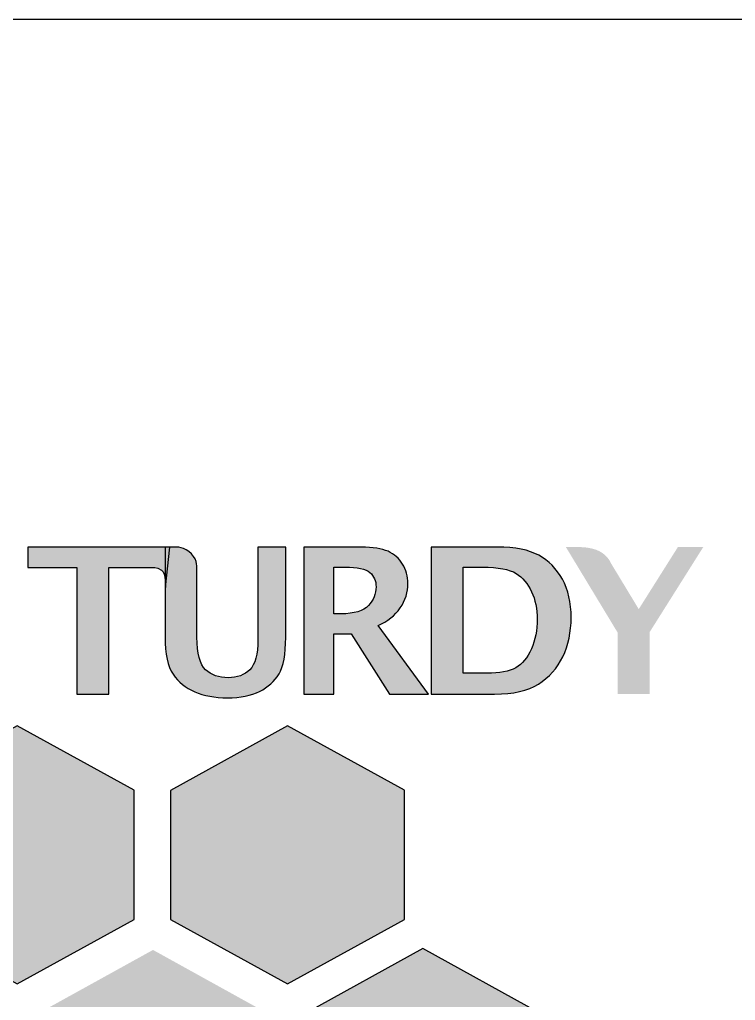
# Model space of a CAD drawing. Header units: millimetres. Extents: x -180913 to 13185, y -18310 to 9270.
# Drawn here: x 5410.3 to 5451.2, y 4429.7 to 4485.7 of the extents above; entities that cross this region are included whole.
import ezdxf

# ---------------------------------------------------------------- set-up
doc = ezdxf.new("R2010")
doc.units = ezdxf.units.MM
doc.header["$MEASUREMENT"] = 0
doc.layers.get('0').update_dxf_attribs({"lineweight": 25})

msp = doc.modelspace()

# ---------------------------------------------------------------- hatches: boundary and pattern name
h = msp.add_hatch(color=256)
edge = h.paths.add_edge_path()
edge.add_spline(control_points=[(5413.550620626553, 4447.177977228612), (5413.550620626553, 4447.177977228612), (5413.550620626553, 4454.418988428612), (5413.550620626553, 4454.418988428612), (5413.550620626553, 4454.418988428612), (5413.550620626553, 4454.418988428612), (5410.745385426544, 4454.418988428612), (5410.745385426544, 4454.418988428612), (5410.745385426544, 4454.418988428612), (5410.745385426544, 4454.418988428612), (5410.745385426544, 4455.578908428613), (5410.745385426544, 4455.578908428613), (5410.745385426544, 4455.578908428613), (5410.745385426544, 4455.578908428613), (5418.854630226542, 4455.578908428613), (5418.854630226542, 4455.578908428613), (5418.854630226542, 4455.578908428613), (5418.854630226542, 4455.578908428613), (5418.604329426551, 4453.269004428612), (5418.604329426551, 4453.269004428612), (5418.604329426551, 4453.269004428612), (5418.604329426551, 4453.269004428612), (5418.654700626543, 4454.064402828613), (5418.377183826535, 4454.262172428613), (5418.377183826535, 4454.262172428613), (5418.099839826562, 4454.459855628613), (5417.832345426559, 4454.418988428612), (5417.832345426559, 4454.418988428612), (5417.832345426559, 4454.418988428612), (5417.832345426559, 4454.418988428612), (5417.59085742656, 4454.418988428612), (5417.59085742656, 4454.418988428612), (5417.59085742656, 4454.418988428612), (5417.59085742656, 4454.418988428612), (5415.375043026561, 4454.418988428612), (5415.375043026561, 4454.418988428612), (5415.375043026561, 4454.418988428612), (5415.375043026561, 4454.418988428612), (5415.375043026561, 4447.177977228612), (5415.375043026561, 4447.177977228612), (5415.375043026561, 4447.177977228612), (5415.375043026561, 4447.177977228612), (5413.550620626553, 4447.177977228612), (5413.550620626553, 4447.177977228612)], knot_values=[0, 0, 0, 0, 0.09090909090909091, 0.09090909090909091, 0.09090909090909091, 0.09090909090909091, 0.1818181818181818, 0.1818181818181818, 0.1818181818181818, 0.1818181818181818, 0.2727272727272727, 0.2727272727272727, 0.2727272727272727, 0.2727272727272727, 0.3636363636363636, 0.3636363636363636, 0.3636363636363636, 0.3636363636363636, 0.4545454545454546, 0.4545454545454546, 0.4545454545454546, 0.4545454545454546, 0.5454545454545455, 0.5454545454545455, 0.5454545454545455, 0.5454545454545455, 0.6363636363636365, 0.6363636363636365, 0.6363636363636365, 0.6363636363636365, 0.7272727272727274, 0.7272727272727274, 0.7272727272727274, 0.7272727272727274, 0.8181818181818183, 0.8181818181818183, 0.8181818181818183, 0.8181818181818183, 0.9090909090909093, 0.9090909090909093, 0.9090909090909093, 0.9090909090909093, 1, 1, 1, 1], degree=3, periodic=1)
h = msp.add_hatch(color=256)
edge = h.paths.add_edge_path()
edge.add_spline(control_points=[(5418.581519826559, 4455.578908428613), (5418.581519826559, 4455.578908428613), (5419.196342226536, 4455.578908428613), (5419.196342226536, 4455.578908428613), (5419.196342226536, 4455.578908428613), (5419.196342226536, 4455.578908428613), (5419.703510226547, 4455.610617228611), (5420.096457426534, 4455.194687628611), (5420.096457426534, 4455.194687628611), (5420.454931026539, 4454.815132428614), (5420.406460626557, 4454.348140428612), (5420.406460626557, 4454.348140428612), (5420.406460626557, 4454.348140428612), (5420.406460626557, 4454.348140428612), (5420.406460626557, 4450.424025228613), (5420.406460626557, 4450.424025228613), (5420.406460626557, 4450.424025228613), (5420.406460626557, 4449.491769228613), (5420.571571026561, 4448.873836428613), (5420.901705426553, 4448.570831628613), (5420.901705426553, 4448.570831628613), (5421.232876626553, 4448.267308428613), (5421.661593426554, 4448.116022028613), (5422.187423826555, 4448.116022028613), (5422.187423826555, 4448.116022028613), (5422.706428626534, 4448.116022028613), (5423.118902226543, 4448.265580428613), (5423.425622226536, 4448.565561228612), (5423.425622226536, 4448.565561228612), (5423.732774226559, 4448.865282828612), (5423.886134226555, 4449.442434828614), (5423.886134226555, 4450.299263628613), (5423.886134226555, 4450.299263628613), (5423.886134226555, 4450.299263628613), (5423.886134226555, 4455.578908428613), (5423.886134226555, 4455.578908428613), (5423.886134226555, 4455.578908428613), (5423.886134226555, 4455.578908428613), (5425.478831826546, 4455.578908428613), (5425.478831826546, 4455.578908428613), (5425.478831826546, 4455.578908428613), (5425.478831826546, 4455.578908428613), (5425.478831826546, 4450.418495628614), (5425.478831826546, 4450.418495628614), (5425.478831826546, 4450.418495628614), (5425.478831826546, 4449.445372428612), (5425.350700626539, 4448.748124428612), (5425.095475026563, 4448.326492428614), (5425.095475026563, 4448.326492428614), (5424.841027026541, 4447.904774028613), (5424.471148626541, 4447.572047628613), (5423.98869102656, 4447.329868428611), (5423.98869102656, 4447.329868428611), (5423.506579026562, 4447.088207628613), (5422.89434862656, 4446.966815628612), (5422.154937426541, 4446.966815628612), (5422.154937426541, 4446.966815628612), (5421.426412626559, 4446.966815628612), (5420.801827026542, 4447.079654028612), (5420.279107026534, 4447.303862028612), (5420.279107026534, 4447.303862028612), (5419.757423826533, 4447.529279628614), (5419.342963026556, 4447.864079628611), (5419.038316626549, 4448.308866828613), (5419.038316626549, 4448.308866828613), (5418.734879826556, 4448.753567628612), (5418.581519826559, 4449.462825228611), (5418.581519826559, 4450.435170828614), (5418.581519826559, 4450.435170828614), (5418.581519826559, 4450.435170828614), (5418.581519826559, 4455.578908428613), (5418.581519826559, 4455.578908428613)], knot_values=[0, 0, 0, 0, 0.05555555555555555, 0.05555555555555555, 0.05555555555555555, 0.05555555555555555, 0.1111111111111111, 0.1111111111111111, 0.1111111111111111, 0.1111111111111111, 0.1666666666666667, 0.1666666666666667, 0.1666666666666667, 0.1666666666666667, 0.2222222222222222, 0.2222222222222222, 0.2222222222222222, 0.2222222222222222, 0.2777777777777778, 0.2777777777777778, 0.2777777777777778, 0.2777777777777778, 0.3333333333333334, 0.3333333333333334, 0.3333333333333334, 0.3333333333333334, 0.388888888888889, 0.388888888888889, 0.388888888888889, 0.388888888888889, 0.4444444444444445, 0.4444444444444445, 0.4444444444444445, 0.4444444444444445, 0.5000000000000001, 0.5000000000000001, 0.5000000000000001, 0.5000000000000001, 0.5555555555555557, 0.5555555555555557, 0.5555555555555557, 0.5555555555555557, 0.6111111111111113, 0.6111111111111113, 0.6111111111111113, 0.6111111111111113, 0.6666666666666669, 0.6666666666666669, 0.6666666666666669, 0.6666666666666669, 0.7222222222222224, 0.7222222222222224, 0.7222222222222224, 0.7222222222222224, 0.777777777777778, 0.777777777777778, 0.777777777777778, 0.777777777777778, 0.8333333333333336, 0.8333333333333336, 0.8333333333333336, 0.8333333333333336, 0.8888888888888892, 0.8888888888888892, 0.8888888888888892, 0.8888888888888892, 0.9444444444444448, 0.9444444444444448, 0.9444444444444448, 0.9444444444444448, 1, 1, 1, 1], degree=3, periodic=1)
h = msp.add_hatch(color=256)
edge = h.paths.add_edge_path(flags=16)
edge.add_spline(control_points=[(5428.226092626555, 4451.766422028611), (5428.226092626555, 4451.766422028611), (5428.643577426537, 4451.766422028611), (5428.643577426537, 4451.766422028611), (5428.643577426537, 4451.766422028611), (5429.394047826539, 4451.766422028611), (5429.914953426556, 4451.923497228612), (5430.205343826539, 4452.238252428613), (5430.205343826539, 4452.238252428613), (5430.494956626539, 4452.552748428612), (5430.641577426559, 4452.907852428614), (5430.641577426559, 4453.305033228613), (5430.641577426559, 4453.305033228613), (5430.641577426559, 4453.649682828613), (5430.523987026547, 4453.923052428612), (5430.289756626542, 4454.125487628613), (5430.289756626542, 4454.125487628613), (5430.055871826549, 4454.327750028611), (5429.57989422655, 4454.429529228613), (5428.862342226534, 4454.429529228613), (5428.862342226534, 4454.429529228613), (5428.862342226534, 4454.429529228613), (5428.226092626555, 4454.429529228613), (5428.226092626555, 4454.429529228613), (5428.226092626555, 4454.429529228613), (5428.226092626555, 4454.429529228613), (5428.226092626555, 4451.766422028611), (5428.226092626555, 4451.766422028611)], knot_values=[0, 0, 0, 0, 0.1428571428571428, 0.1428571428571428, 0.1428571428571428, 0.1428571428571428, 0.2857142857142857, 0.2857142857142857, 0.2857142857142857, 0.2857142857142857, 0.4285714285714285, 0.4285714285714285, 0.4285714285714285, 0.4285714285714285, 0.5714285714285714, 0.5714285714285714, 0.5714285714285714, 0.5714285714285714, 0.7142857142857142, 0.7142857142857142, 0.7142857142857142, 0.7142857142857142, 0.857142857142857, 0.857142857142857, 0.857142857142857, 0.857142857142857, 1, 1, 1, 1], degree=3, periodic=1)
edge = h.paths.add_edge_path()
edge.add_spline(control_points=[(5426.50802862654, 4447.177977228612), (5426.50802862654, 4447.177977228612), (5426.50802862654, 4455.578908428613), (5426.50802862654, 4455.578908428613), (5426.50802862654, 4455.578908428613), (5426.50802862654, 4455.578908428613), (5429.791401426552, 4455.578908428613), (5429.791401426552, 4455.578908428613), (5429.791401426552, 4455.578908428613), (5430.464284626545, 4455.578908428613), (5430.975599826557, 4455.498729228611), (5431.32767982654, 4455.338457228614), (5431.32767982654, 4455.338457228614), (5431.678463826549, 4455.177321228612), (5431.956671826552, 4454.933414028614), (5432.160230226535, 4454.606303628612), (5432.160230226535, 4454.606303628612), (5432.363356626545, 4454.279366028613), (5432.465654226555, 4453.909314828614), (5432.465654226555, 4453.497532428612), (5432.465654226555, 4453.497532428612), (5432.465654226555, 4453.006434828612), (5432.316268626553, 4452.541862028613), (5432.020607826544, 4452.104937228612), (5432.020607826544, 4452.104937228612), (5431.723564626544, 4451.668617228612), (5431.30521582656, 4451.335026828614), (5430.764092626556, 4451.104857228611), (5430.764092626556, 4451.104857228611), (5430.764092626556, 4451.104857228611), (5433.62980782655, 4447.177977228612), (5433.62980782655, 4447.177977228612), (5433.62980782655, 4447.177977228612), (5433.62980782655, 4447.177977228612), (5431.407599826558, 4447.177977228612), (5431.407599826558, 4447.177977228612), (5431.407599826558, 4447.177977228612), (5431.407599826558, 4447.177977228612), (5429.218569426546, 4450.617474828612), (5429.218569426546, 4450.617474828612), (5429.218569426546, 4450.617474828612), (5429.218569426546, 4450.617474828612), (5428.226092626555, 4450.617474828612), (5428.226092626555, 4450.617474828612), (5428.226092626555, 4450.617474828612), (5428.226092626555, 4450.617474828612), (5428.226092626555, 4447.177977228612), (5428.226092626555, 4447.177977228612), (5428.226092626555, 4447.177977228612), (5428.226092626555, 4447.177977228612), (5426.50802862654, 4447.177977228612), (5426.50802862654, 4447.177977228612)], knot_values=[0, 0, 0, 0, 0.07692307692307693, 0.07692307692307693, 0.07692307692307693, 0.07692307692307693, 0.1538461538461539, 0.1538461538461539, 0.1538461538461539, 0.1538461538461539, 0.2307692307692308, 0.2307692307692308, 0.2307692307692308, 0.2307692307692308, 0.3076923076923077, 0.3076923076923077, 0.3076923076923077, 0.3076923076923077, 0.3846153846153846, 0.3846153846153846, 0.3846153846153846, 0.3846153846153846, 0.4615384615384616, 0.4615384615384616, 0.4615384615384616, 0.4615384615384616, 0.5384615384615385, 0.5384615384615385, 0.5384615384615385, 0.5384615384615385, 0.6153846153846154, 0.6153846153846154, 0.6153846153846154, 0.6153846153846154, 0.6923076923076923, 0.6923076923076923, 0.6923076923076923, 0.6923076923076923, 0.7692307692307692, 0.7692307692307692, 0.7692307692307692, 0.7692307692307692, 0.846153846153846, 0.846153846153846, 0.846153846153846, 0.846153846153846, 0.9230769230769229, 0.9230769230769229, 0.9230769230769229, 0.9230769230769229, 1, 1, 1, 1], degree=3, periodic=1)
h = msp.add_hatch(color=256)
edge = h.paths.add_edge_path(flags=16)
edge.add_spline(control_points=[(5435.619599826558, 4448.367618828614), (5435.619599826558, 4448.367618828614), (5436.985497426544, 4448.367618828614), (5436.985497426544, 4448.367618828614), (5436.985497426544, 4448.367618828614), (5437.698038226557, 4448.367618828614), (5438.243654226546, 4448.474063628613), (5438.621567826554, 4448.686607628611), (5438.621567826554, 4448.686607628611), (5438.999567826551, 4448.898460428614), (5439.298511826561, 4449.257193228614), (5439.518486226541, 4449.762978828612), (5439.518486226541, 4449.762978828612), (5439.737251026538, 4450.268159628611), (5439.848015826556, 4450.831401228612), (5439.848015826556, 4451.452703628614), (5439.848015826556, 4451.452703628614), (5439.848015826556, 4452.047222028612), (5439.741571026545, 4452.573743628613), (5439.527039826538, 4453.031663628613), (5439.527039826538, 4453.031663628613), (5439.313718226545, 4453.490361228613), (5439.017452626558, 4453.837775628612), (5438.639884626562, 4454.074511628611), (5438.639884626562, 4454.074511628611), (5438.261625426541, 4454.310815628613), (5437.623820626537, 4454.429529228613), (5436.724310226546, 4454.429529228613), (5436.724310226546, 4454.429529228613), (5436.724310226546, 4454.429529228613), (5435.619599826558, 4454.429529228613), (5435.619599826558, 4454.429529228613), (5435.619599826558, 4454.429529228613), (5435.619599826558, 4454.429529228613), (5435.619599826558, 4448.367618828614), (5435.619599826558, 4448.367618828614)], knot_values=[0, 0, 0, 0, 0.1111111111111111, 0.1111111111111111, 0.1111111111111111, 0.1111111111111111, 0.2222222222222222, 0.2222222222222222, 0.2222222222222222, 0.2222222222222222, 0.3333333333333333, 0.3333333333333333, 0.3333333333333333, 0.3333333333333333, 0.4444444444444444, 0.4444444444444444, 0.4444444444444444, 0.4444444444444444, 0.5555555555555556, 0.5555555555555556, 0.5555555555555556, 0.5555555555555556, 0.6666666666666667, 0.6666666666666667, 0.6666666666666667, 0.6666666666666667, 0.7777777777777779, 0.7777777777777779, 0.7777777777777779, 0.7777777777777779, 0.8888888888888891, 0.8888888888888891, 0.8888888888888891, 0.8888888888888891, 1, 1, 1, 1], degree=3, periodic=1)
edge = h.paths.add_edge_path()
edge.add_spline(control_points=[(5433.79560942655, 4447.177977228612), (5433.79560942655, 4447.177977228612), (5433.79560942655, 4455.578908428613), (5433.79560942655, 4455.578908428613), (5433.79560942655, 4455.578908428613), (5433.79560942655, 4455.578908428613), (5437.575695826537, 4455.578908428613), (5437.575695826537, 4455.578908428613), (5437.575695826537, 4455.578908428613), (5438.588044626562, 4455.578908428613), (5439.376271826546, 4455.423734028611), (5439.939167826535, 4455.113730828611), (5439.939167826535, 4455.113730828611), (5440.504223826556, 4454.803468428612), (5440.953244626562, 4454.346153228611), (5441.287094226554, 4453.742735628612), (5441.287094226554, 4453.742735628612), (5441.621203026541, 4453.139318028612), (5441.788991826539, 4452.409583628612), (5441.788991826539, 4451.555001228613), (5441.788991826539, 4451.555001228613), (5441.788991826539, 4450.718390028613), (5441.628979026555, 4449.970684428614), (5441.310681426559, 4449.312834828614), (5441.310681426559, 4449.312834828614), (5440.992815826536, 4448.653948428613), (5440.529107026534, 4448.133474828612), (5439.919555026554, 4447.751414028613), (5439.919555026554, 4447.751414028613), (5439.310435026546, 4447.368834828614), (5438.47511982654, 4447.177977228612), (5437.415683026553, 4447.177977228612), (5437.415683026553, 4447.177977228612), (5437.415683026553, 4447.177977228612), (5433.79560942655, 4447.177977228612), (5433.79560942655, 4447.177977228612)], knot_values=[0, 0, 0, 0, 0.1111111111111111, 0.1111111111111111, 0.1111111111111111, 0.1111111111111111, 0.2222222222222222, 0.2222222222222222, 0.2222222222222222, 0.2222222222222222, 0.3333333333333333, 0.3333333333333333, 0.3333333333333333, 0.3333333333333333, 0.4444444444444444, 0.4444444444444444, 0.4444444444444444, 0.4444444444444444, 0.5555555555555556, 0.5555555555555556, 0.5555555555555556, 0.5555555555555556, 0.6666666666666667, 0.6666666666666667, 0.6666666666666667, 0.6666666666666667, 0.7777777777777779, 0.7777777777777779, 0.7777777777777779, 0.7777777777777779, 0.8888888888888891, 0.8888888888888891, 0.8888888888888891, 0.8888888888888891, 1, 1, 1, 1], degree=3, periodic=1)
h = msp.add_hatch(color=256)
edge = h.paths.add_edge_path()
edge.add_spline(control_points=[(5441.490998226549, 4455.578908428613), (5441.490998226549, 4455.578908428613), (5444.443459026556, 4450.697567628611), (5444.443459026556, 4450.697567628611)], knot_values=[-0.1818181818181818, -0.1818181818181818, -0.1818181818181818, -0.1818181818181818, -0.09090909090909091, -0.09090909090909091, -0.09090909090909091, -0.09090909090909091], degree=3, periodic=0)
edge.add_spline(control_points=[(5444.443459026556, 4450.697567628611), (5444.443459026556, 4450.697567628611), (5444.443459026556, 4447.177977228612), (5444.443459026556, 4447.177977228612)], knot_values=[-0.09090909090909091, -0.09090909090909091, -0.09090909090909091, -0.09090909090909091, 0, 0, 0, 0], degree=3, periodic=0)
edge.add_spline(control_points=[(5444.443459026556, 4447.177977228612), (5444.443459026556, 4447.177977228612), (5446.267795026546, 4447.177977228612), (5446.267795026546, 4447.177977228612)], knot_values=[-1, -1, -1, -1, -0.9090909090909093, -0.9090909090909093, -0.9090909090909093, -0.9090909090909093], degree=3, periodic=0)
edge.add_spline(control_points=[(5446.267795026546, 4447.177977228612), (5446.267795026546, 4447.177977228612), (5446.267795026546, 4450.708108428613), (5446.267795026546, 4450.708108428613)], knot_values=[-0.9090909090909093, -0.9090909090909093, -0.9090909090909093, -0.9090909090909093, -0.8181818181818183, -0.8181818181818183, -0.8181818181818183, -0.8181818181818183], degree=3, periodic=0)
edge.add_spline(control_points=[(5446.267795026546, 4450.708108428613), (5446.267795026546, 4450.708108428613), (5449.336291026539, 4455.578908428613), (5449.336291026539, 4455.578908428613)], knot_values=[-0.8181818181818183, -0.8181818181818183, -0.8181818181818183, -0.8181818181818183, -0.7272727272727274, -0.7272727272727274, -0.7272727272727274, -0.7272727272727274], degree=3, periodic=0)
edge.add_spline(control_points=[(5449.336291026539, 4455.578908428613), (5449.336291026539, 4455.578908428613), (5447.886499026539, 4455.578908428613), (5447.886499026539, 4455.578908428613)], knot_values=[-0.7272727272727274, -0.7272727272727274, -0.7272727272727274, -0.7272727272727274, -0.6363636363636365, -0.6363636363636365, -0.6363636363636365, -0.6363636363636365], degree=3, periodic=0)
edge.add_spline(control_points=[(5447.886499026539, 4455.578908428613), (5447.886499026539, 4455.578908428613), (5445.652281426545, 4452.033743628612), (5445.652281426545, 4452.033743628612)], knot_values=[-0.6363636363636365, -0.6363636363636365, -0.6363636363636365, -0.6363636363636365, -0.5454545454545455, -0.5454545454545455, -0.5454545454545455, -0.5454545454545455], degree=3, periodic=0)
edge.add_spline(control_points=[(5445.652281426545, 4452.033743628612), (5445.652281426545, 4452.033743628612), (5444.052931026537, 4454.677324428614), (5444.052931026537, 4454.677324428614)], knot_values=[-0.5454545454545455, -0.5454545454545455, -0.5454545454545455, -0.5454545454545455, -0.4545454545454546, -0.4545454545454546, -0.4545454545454546, -0.4545454545454546], degree=3, periodic=0)
edge.add_spline(control_points=[(5444.052931026537, 4454.677324428614), (5444.052931026537, 4454.677324428614), (5443.889548626536, 4455.103794828612), (5443.382812626554, 4455.355478028612)], knot_values=[-0.4545454545454546, -0.4545454545454546, -0.4545454545454546, -0.4545454545454546, -0.3636363636363636, -0.3636363636363636, -0.3636363636363636, -0.3636363636363636], degree=3, periodic=0)
edge.add_spline(control_points=[(5443.382812626554, 4455.355478028612), (5442.876176338596, 4455.607068217998), (5442.192602148933, 4455.578909908545), (5442.192566227955, 4455.578908428673)], knot_values=[-0.3636363636363636, -0.3636363636363636, -0.3636363636363636, -0.3636363636363636, -0.2727296613306656, -0.2727296613306656, -0.2727296613306656, -0.2727296613306656], degree=3, periodic=0)
edge.add_spline(control_points=[(5442.192566227955, 4455.578908428673), (5442.192566227011, 4455.578908428633), (5442.192566226538, 4455.578908428613), (5442.192566226538, 4455.578908428613)], knot_values=[-0.2727296613306656, -0.2727296613306656, -0.2727296613306656, -0.2727296613306656, -0.2727272727272727, -0.2727272727272727, -0.2727272727272727, -0.2727272727272727], degree=3, periodic=0)
edge.add_spline(control_points=[(5442.192566226538, 4455.578908428613), (5442.192566226538, 4455.578908428613), (5441.490998226549, 4455.578908428613), (5441.490998226549, 4455.578908428613)], knot_values=[-0.2727272727272727, -0.2727272727272727, -0.2727272727272727, -0.2727272727272727, -0.1818181818181818, -0.1818181818181818, -0.1818181818181818, -0.1818181818181818], degree=3, periodic=0)
h = msp.add_hatch(color=256)
edge = h.paths.add_edge_path()
edge.add_spline(control_points=[(5410.127884626545, 4445.372130828613), (5410.127884626545, 4445.372130828613), (5416.819305426539, 4441.685788428613), (5416.819305426539, 4441.685788428613), (5416.819305426539, 4441.685788428613), (5416.819305426539, 4441.685788428613), (5416.819305426539, 4434.295910028612), (5416.819305426539, 4434.295910028612), (5416.819305426539, 4434.295910028612), (5416.819305426539, 4434.295910028612), (5410.127884626545, 4430.608617228614), (5410.127884626545, 4430.608617228614), (5410.127884626545, 4430.608617228614), (5410.127884626545, 4430.608617228614), (5403.445103826536, 4434.295910028612), (5403.445103826536, 4434.295910028612), (5403.445103826536, 4434.295910028612), (5403.445103826536, 4434.295910028612), (5403.445103826536, 4441.676543628613), (5403.445103826536, 4441.676543628613), (5403.445103826536, 4441.676543628613), (5403.445103826536, 4441.676543628613), (5410.127884626545, 4445.372130828613), (5410.127884626545, 4445.372130828613)], knot_values=[0, 0, 0, 0, 0.1666666666666667, 0.1666666666666667, 0.1666666666666667, 0.1666666666666667, 0.3333333333333333, 0.3333333333333333, 0.3333333333333333, 0.3333333333333333, 0.5, 0.5, 0.5, 0.5, 0.6666666666666666, 0.6666666666666666, 0.6666666666666666, 0.6666666666666666, 0.8333333333333333, 0.8333333333333333, 0.8333333333333333, 0.8333333333333333, 1, 1, 1, 1], degree=3, periodic=1)
h = msp.add_hatch(color=256)
edge = h.paths.add_edge_path()
edge.add_spline(control_points=[(5433.313583826541, 4432.639535628614), (5433.313583826541, 4432.639535628614), (5439.996105426555, 4428.939887628612), (5439.996105426555, 4428.939887628612), (5439.996105426555, 4428.939887628612), (5439.996105426555, 4428.939887628612), (5439.996105426555, 4421.566338828614), (5439.996105426555, 4421.566338828614), (5439.996105426555, 4421.566338828614), (5439.996105426555, 4421.566338828614), (5433.313583826541, 4417.876022028611), (5433.313583826541, 4417.876022028611), (5433.313583826541, 4417.876022028611), (5433.313583826541, 4417.876022028611), (5426.622335826552, 4421.566338828614), (5426.622335826552, 4421.566338828614), (5426.622335826552, 4421.566338828614), (5426.622335826552, 4421.566338828614), (5426.622335826552, 4428.939887628612), (5426.622335826552, 4428.939887628612), (5426.622335826552, 4428.939887628612), (5426.622335826552, 4428.939887628612), (5433.313583826541, 4432.639535628614), (5433.313583826541, 4432.639535628614)], knot_values=[0, 0, 0, 0, 0.1666666666666667, 0.1666666666666667, 0.1666666666666667, 0.1666666666666667, 0.3333333333333333, 0.3333333333333333, 0.3333333333333333, 0.3333333333333333, 0.5, 0.5, 0.5, 0.5, 0.6666666666666666, 0.6666666666666666, 0.6666666666666666, 0.6666666666666666, 0.8333333333333333, 0.8333333333333333, 0.8333333333333333, 0.8333333333333333, 1, 1, 1, 1], degree=3, periodic=1)
edge = h.paths.add_edge_path()
edge.add_spline(control_points=[(5425.58182062655, 4445.372130828613), (5425.58182062655, 4445.372130828613), (5432.26503342656, 4441.685788428613), (5432.26503342656, 4441.685788428613), (5432.26503342656, 4441.685788428613), (5432.26503342656, 4441.685788428613), (5432.26503342656, 4434.295910028612), (5432.26503342656, 4434.295910028612), (5432.26503342656, 4434.295910028612), (5432.26503342656, 4434.295910028612), (5425.58182062655, 4430.608617228614), (5425.58182062655, 4430.608617228614), (5425.58182062655, 4430.608617228614), (5425.58182062655, 4430.608617228614), (5418.890659026551, 4434.295910028612), (5418.890659026551, 4434.295910028612), (5418.890659026551, 4434.295910028612), (5418.890659026551, 4434.295910028612), (5418.890659026551, 4441.676543628613), (5418.890659026551, 4441.676543628613), (5418.890659026551, 4441.676543628613), (5418.890659026551, 4441.676543628613), (5425.58182062655, 4445.372130828613), (5425.58182062655, 4445.372130828613)], knot_values=[0, 0, 0, 0, 0.1666666666666667, 0.1666666666666667, 0.1666666666666667, 0.1666666666666667, 0.3333333333333333, 0.3333333333333333, 0.3333333333333333, 0.3333333333333333, 0.5, 0.5, 0.5, 0.5, 0.6666666666666666, 0.6666666666666666, 0.6666666666666666, 0.6666666666666666, 0.8333333333333333, 0.8333333333333333, 0.8333333333333333, 0.8333333333333333, 1, 1, 1, 1], degree=3, periodic=1)
h = msp.add_hatch(color=256)
edge = h.paths.add_edge_path()
edge.add_spline(control_points=[(5411.204083026543, 4428.854178828611), (5411.204083026543, 4428.854178828611), (5411.204083026543, 4421.480630028613), (5411.204083026543, 4421.480630028613)], knot_values=[-0.8333333333333333, -0.8333333333333333, -0.8333333333333333, -0.8333333333333333, -0.6666666666666666, -0.6666666666666666, -0.6666666666666666, -0.6666666666666666], degree=3, periodic=0)
edge.add_spline(control_points=[(5411.204083026543, 4421.480630028613), (5411.204083026543, 4421.480630028613), (5417.895158226554, 4417.790399628613), (5417.895158226554, 4417.790399628613)], knot_values=[-0.6666666666666666, -0.6666666666666666, -0.6666666666666666, -0.6666666666666666, -0.5, -0.5, -0.5, -0.5], degree=3, periodic=0)
edge.add_spline(control_points=[(5417.895158226554, 4417.790399628613), (5417.895158226554, 4417.790399628613), (5424.578284626547, 4421.480630028613), (5424.578284626547, 4421.480630028613)], knot_values=[-0.5, -0.5, -0.5, -0.5, -0.3333333333333333, -0.3333333333333333, -0.3333333333333333, -0.3333333333333333], degree=3, periodic=0)
edge.add_spline(control_points=[(5424.578284626547, 4421.480630028613), (5424.578284626547, 4421.480630028613), (5424.578284626547, 4428.854178828611), (5424.578284626547, 4428.854178828611)], knot_values=[-0.3333333333333333, -0.3333333333333333, -0.3333333333333333, -0.3333333333333333, -0.1666666666666667, -0.1666666666666667, -0.1666666666666667, -0.1666666666666667], degree=3, periodic=0)
edge.add_spline(control_points=[(5424.578284626547, 4428.854178828611), (5424.578284626547, 4428.854178828611), (5417.895158226554, 4432.553740428613), (5417.895158226554, 4432.553740428613)], knot_values=[-0.1666666666666667, -0.1666666666666667, -0.1666666666666667, -0.1666666666666667, 0, 0, 0, 0], degree=3, periodic=0)
edge.add_spline(control_points=[(5417.895158226554, 4432.553740428613), (5417.895158226554, 4432.553740428613), (5411.204083026543, 4428.854178828611), (5411.204083026543, 4428.854178828611)], knot_values=[-1, -1, -1, -1, -0.8333333333333333, -0.8333333333333333, -0.8333333333333333, -0.8333333333333333], degree=3, periodic=0)

# ---------------------------------------------------------------- linework, layer by layer
msp.add_lwpolyline([(5335.166270306752, 4265.730716868018), (6085.166270306752, 4265.730716868018), (6085.166270306752, 4485.730716868018), (5335.166270306752, 4485.730716868018), (5335.166270306752, 4265.730716868018)], close=True)
for points, knots in [([(5413.550620626553, 4447.177977228612), (5413.550620626553, 4447.177977228612), (5413.550620626553, 4454.418988428612), (5413.550620626553, 4454.418988428612), (5413.550620626553, 4454.418988428612), (5413.550620626553, 4454.418988428612), (5410.745385426544, 4454.418988428612), (5410.745385426544, 4454.418988428612), (5410.745385426544, 4454.418988428612), (5410.745385426544, 4454.418988428612), (5410.745385426544, 4455.578908428613), (5410.745385426544, 4455.578908428613), (5410.745385426544, 4455.578908428613), (5410.745385426544, 4455.578908428613), (5418.854630226542, 4455.578908428613), (5418.854630226542, 4455.578908428613), (5418.854630226542, 4455.578908428613), (5418.854630226542, 4455.578908428613), (5418.604329426551, 4453.269004428612), (5418.604329426551, 4453.269004428612), (5418.604329426551, 4453.269004428612), (5418.604329426551, 4453.269004428612), (5418.654700626543, 4454.064402828613), (5418.377183826535, 4454.262172428613), (5418.377183826535, 4454.262172428613), (5418.099839826562, 4454.459855628613), (5417.832345426559, 4454.418988428612), (5417.832345426559, 4454.418988428612), (5417.832345426559, 4454.418988428612), (5417.832345426559, 4454.418988428612), (5417.59085742656, 4454.418988428612), (5417.59085742656, 4454.418988428612), (5417.59085742656, 4454.418988428612), (5417.59085742656, 4454.418988428612), (5415.375043026561, 4454.418988428612), (5415.375043026561, 4454.418988428612), (5415.375043026561, 4454.418988428612), (5415.375043026561, 4454.418988428612), (5415.375043026561, 4447.177977228612), (5415.375043026561, 4447.177977228612), (5415.375043026561, 4447.177977228612), (5415.375043026561, 4447.177977228612), (5413.550620626553, 4447.177977228612), (5413.550620626553, 4447.177977228612)], [0, 0, 0, 0, 0.09090909090909091, 0.09090909090909091, 0.09090909090909091, 0.09090909090909091, 0.1818181818181818, 0.1818181818181818, 0.1818181818181818, 0.1818181818181818, 0.2727272727272727, 0.2727272727272727, 0.2727272727272727, 0.2727272727272727, 0.3636363636363636, 0.3636363636363636, 0.3636363636363636, 0.3636363636363636, 0.4545454545454546, 0.4545454545454546, 0.4545454545454546, 0.4545454545454546, 0.5454545454545455, 0.5454545454545455, 0.5454545454545455, 0.5454545454545455, 0.6363636363636365, 0.6363636363636365, 0.6363636363636365, 0.6363636363636365, 0.7272727272727274, 0.7272727272727274, 0.7272727272727274, 0.7272727272727274, 0.8181818181818183, 0.8181818181818183, 0.8181818181818183, 0.8181818181818183, 0.9090909090909093, 0.9090909090909093, 0.9090909090909093, 0.9090909090909093, 1, 1, 1, 1]), ([(5418.581519826559, 4455.578908428613), (5418.581519826559, 4455.578908428613), (5419.196342226536, 4455.578908428613), (5419.196342226536, 4455.578908428613), (5419.196342226536, 4455.578908428613), (5419.196342226536, 4455.578908428613), (5419.703510226547, 4455.610617228611), (5420.096457426534, 4455.194687628611), (5420.096457426534, 4455.194687628611), (5420.454931026539, 4454.815132428614), (5420.406460626557, 4454.348140428612), (5420.406460626557, 4454.348140428612), (5420.406460626557, 4454.348140428612), (5420.406460626557, 4454.348140428612), (5420.406460626557, 4450.424025228613), (5420.406460626557, 4450.424025228613), (5420.406460626557, 4450.424025228613), (5420.406460626557, 4449.491769228613), (5420.571571026561, 4448.873836428613), (5420.901705426553, 4448.570831628613), (5420.901705426553, 4448.570831628613), (5421.232876626553, 4448.267308428613), (5421.661593426554, 4448.116022028613), (5422.187423826555, 4448.116022028613), (5422.187423826555, 4448.116022028613), (5422.706428626534, 4448.116022028613), (5423.118902226543, 4448.265580428613), (5423.425622226536, 4448.565561228612), (5423.425622226536, 4448.565561228612), (5423.732774226559, 4448.865282828612), (5423.886134226555, 4449.442434828614), (5423.886134226555, 4450.299263628613), (5423.886134226555, 4450.299263628613), (5423.886134226555, 4450.299263628613), (5423.886134226555, 4455.578908428613), (5423.886134226555, 4455.578908428613), (5423.886134226555, 4455.578908428613), (5423.886134226555, 4455.578908428613), (5425.478831826546, 4455.578908428613), (5425.478831826546, 4455.578908428613), (5425.478831826546, 4455.578908428613), (5425.478831826546, 4455.578908428613), (5425.478831826546, 4450.418495628614), (5425.478831826546, 4450.418495628614), (5425.478831826546, 4450.418495628614), (5425.478831826546, 4449.445372428612), (5425.350700626539, 4448.748124428612), (5425.095475026563, 4448.326492428614), (5425.095475026563, 4448.326492428614), (5424.841027026541, 4447.904774028613), (5424.471148626541, 4447.572047628613), (5423.98869102656, 4447.329868428611), (5423.98869102656, 4447.329868428611), (5423.506579026562, 4447.088207628613), (5422.89434862656, 4446.966815628612), (5422.154937426541, 4446.966815628612), (5422.154937426541, 4446.966815628612), (5421.426412626559, 4446.966815628612), (5420.801827026542, 4447.079654028612), (5420.279107026534, 4447.303862028612), (5420.279107026534, 4447.303862028612), (5419.757423826533, 4447.529279628614), (5419.342963026556, 4447.864079628611), (5419.038316626549, 4448.308866828613), (5419.038316626549, 4448.308866828613), (5418.734879826556, 4448.753567628612), (5418.581519826559, 4449.462825228611), (5418.581519826559, 4450.435170828614), (5418.581519826559, 4450.435170828614), (5418.581519826559, 4450.435170828614), (5418.581519826559, 4455.578908428613), (5418.581519826559, 4455.578908428613)], [0, 0, 0, 0, 0.05555555555555555, 0.05555555555555555, 0.05555555555555555, 0.05555555555555555, 0.1111111111111111, 0.1111111111111111, 0.1111111111111111, 0.1111111111111111, 0.1666666666666667, 0.1666666666666667, 0.1666666666666667, 0.1666666666666667, 0.2222222222222222, 0.2222222222222222, 0.2222222222222222, 0.2222222222222222, 0.2777777777777778, 0.2777777777777778, 0.2777777777777778, 0.2777777777777778, 0.3333333333333334, 0.3333333333333334, 0.3333333333333334, 0.3333333333333334, 0.388888888888889, 0.388888888888889, 0.388888888888889, 0.388888888888889, 0.4444444444444445, 0.4444444444444445, 0.4444444444444445, 0.4444444444444445, 0.5000000000000001, 0.5000000000000001, 0.5000000000000001, 0.5000000000000001, 0.5555555555555557, 0.5555555555555557, 0.5555555555555557, 0.5555555555555557, 0.6111111111111113, 0.6111111111111113, 0.6111111111111113, 0.6111111111111113, 0.6666666666666669, 0.6666666666666669, 0.6666666666666669, 0.6666666666666669, 0.7222222222222224, 0.7222222222222224, 0.7222222222222224, 0.7222222222222224, 0.777777777777778, 0.777777777777778, 0.777777777777778, 0.777777777777778, 0.8333333333333336, 0.8333333333333336, 0.8333333333333336, 0.8333333333333336, 0.8888888888888892, 0.8888888888888892, 0.8888888888888892, 0.8888888888888892, 0.9444444444444448, 0.9444444444444448, 0.9444444444444448, 0.9444444444444448, 1, 1, 1, 1]), ([(5426.50802862654, 4447.177977228612), (5426.50802862654, 4447.177977228612), (5426.50802862654, 4455.578908428613), (5426.50802862654, 4455.578908428613), (5426.50802862654, 4455.578908428613), (5426.50802862654, 4455.578908428613), (5429.791401426552, 4455.578908428613), (5429.791401426552, 4455.578908428613), (5429.791401426552, 4455.578908428613), (5430.464284626545, 4455.578908428613), (5430.975599826557, 4455.498729228611), (5431.32767982654, 4455.338457228614), (5431.32767982654, 4455.338457228614), (5431.678463826549, 4455.177321228612), (5431.956671826552, 4454.933414028614), (5432.160230226535, 4454.606303628612), (5432.160230226535, 4454.606303628612), (5432.363356626545, 4454.279366028613), (5432.465654226555, 4453.909314828614), (5432.465654226555, 4453.497532428612), (5432.465654226555, 4453.497532428612), (5432.465654226555, 4453.006434828612), (5432.316268626553, 4452.541862028613), (5432.020607826544, 4452.104937228612), (5432.020607826544, 4452.104937228612), (5431.723564626544, 4451.668617228612), (5431.30521582656, 4451.335026828614), (5430.764092626556, 4451.104857228611), (5430.764092626556, 4451.104857228611), (5430.764092626556, 4451.104857228611), (5433.62980782655, 4447.177977228612), (5433.62980782655, 4447.177977228612), (5433.62980782655, 4447.177977228612), (5433.62980782655, 4447.177977228612), (5431.407599826558, 4447.177977228612), (5431.407599826558, 4447.177977228612), (5431.407599826558, 4447.177977228612), (5431.407599826558, 4447.177977228612), (5429.218569426546, 4450.617474828612), (5429.218569426546, 4450.617474828612), (5429.218569426546, 4450.617474828612), (5429.218569426546, 4450.617474828612), (5428.226092626555, 4450.617474828612), (5428.226092626555, 4450.617474828612), (5428.226092626555, 4450.617474828612), (5428.226092626555, 4450.617474828612), (5428.226092626555, 4447.177977228612), (5428.226092626555, 4447.177977228612), (5428.226092626555, 4447.177977228612), (5428.226092626555, 4447.177977228612), (5426.50802862654, 4447.177977228612), (5426.50802862654, 4447.177977228612)], [0, 0, 0, 0, 0.07692307692307693, 0.07692307692307693, 0.07692307692307693, 0.07692307692307693, 0.1538461538461539, 0.1538461538461539, 0.1538461538461539, 0.1538461538461539, 0.2307692307692308, 0.2307692307692308, 0.2307692307692308, 0.2307692307692308, 0.3076923076923077, 0.3076923076923077, 0.3076923076923077, 0.3076923076923077, 0.3846153846153846, 0.3846153846153846, 0.3846153846153846, 0.3846153846153846, 0.4615384615384616, 0.4615384615384616, 0.4615384615384616, 0.4615384615384616, 0.5384615384615385, 0.5384615384615385, 0.5384615384615385, 0.5384615384615385, 0.6153846153846154, 0.6153846153846154, 0.6153846153846154, 0.6153846153846154, 0.6923076923076923, 0.6923076923076923, 0.6923076923076923, 0.6923076923076923, 0.7692307692307692, 0.7692307692307692, 0.7692307692307692, 0.7692307692307692, 0.846153846153846, 0.846153846153846, 0.846153846153846, 0.846153846153846, 0.9230769230769229, 0.9230769230769229, 0.9230769230769229, 0.9230769230769229, 1, 1, 1, 1]), ([(5433.79560942655, 4447.177977228612), (5433.79560942655, 4447.177977228612), (5433.79560942655, 4455.578908428613), (5433.79560942655, 4455.578908428613), (5433.79560942655, 4455.578908428613), (5433.79560942655, 4455.578908428613), (5437.575695826537, 4455.578908428613), (5437.575695826537, 4455.578908428613), (5437.575695826537, 4455.578908428613), (5438.588044626562, 4455.578908428613), (5439.376271826546, 4455.423734028611), (5439.939167826535, 4455.113730828611), (5439.939167826535, 4455.113730828611), (5440.504223826556, 4454.803468428612), (5440.953244626562, 4454.346153228611), (5441.287094226554, 4453.742735628612), (5441.287094226554, 4453.742735628612), (5441.621203026541, 4453.139318028612), (5441.788991826539, 4452.409583628612), (5441.788991826539, 4451.555001228613), (5441.788991826539, 4451.555001228613), (5441.788991826539, 4450.718390028613), (5441.628979026555, 4449.970684428614), (5441.310681426559, 4449.312834828614), (5441.310681426559, 4449.312834828614), (5440.992815826536, 4448.653948428613), (5440.529107026534, 4448.133474828612), (5439.919555026554, 4447.751414028613), (5439.919555026554, 4447.751414028613), (5439.310435026546, 4447.368834828614), (5438.47511982654, 4447.177977228612), (5437.415683026553, 4447.177977228612), (5437.415683026553, 4447.177977228612), (5437.415683026553, 4447.177977228612), (5433.79560942655, 4447.177977228612), (5433.79560942655, 4447.177977228612)], [0, 0, 0, 0, 0.1111111111111111, 0.1111111111111111, 0.1111111111111111, 0.1111111111111111, 0.2222222222222222, 0.2222222222222222, 0.2222222222222222, 0.2222222222222222, 0.3333333333333333, 0.3333333333333333, 0.3333333333333333, 0.3333333333333333, 0.4444444444444444, 0.4444444444444444, 0.4444444444444444, 0.4444444444444444, 0.5555555555555556, 0.5555555555555556, 0.5555555555555556, 0.5555555555555556, 0.6666666666666667, 0.6666666666666667, 0.6666666666666667, 0.6666666666666667, 0.7777777777777779, 0.7777777777777779, 0.7777777777777779, 0.7777777777777779, 0.8888888888888891, 0.8888888888888891, 0.8888888888888891, 0.8888888888888891, 1, 1, 1, 1]), ([(5428.226092626555, 4451.766422028611), (5428.226092626555, 4451.766422028611), (5428.643577426537, 4451.766422028611), (5428.643577426537, 4451.766422028611), (5428.643577426537, 4451.766422028611), (5429.394047826539, 4451.766422028611), (5429.914953426556, 4451.923497228612), (5430.205343826539, 4452.238252428613), (5430.205343826539, 4452.238252428613), (5430.494956626539, 4452.552748428612), (5430.641577426559, 4452.907852428614), (5430.641577426559, 4453.305033228613), (5430.641577426559, 4453.305033228613), (5430.641577426559, 4453.649682828613), (5430.523987026547, 4453.923052428612), (5430.289756626542, 4454.125487628613), (5430.289756626542, 4454.125487628613), (5430.055871826549, 4454.327750028611), (5429.57989422655, 4454.429529228613), (5428.862342226534, 4454.429529228613), (5428.862342226534, 4454.429529228613), (5428.862342226534, 4454.429529228613), (5428.226092626555, 4454.429529228613), (5428.226092626555, 4454.429529228613), (5428.226092626555, 4454.429529228613), (5428.226092626555, 4454.429529228613), (5428.226092626555, 4451.766422028611), (5428.226092626555, 4451.766422028611)], [0, 0, 0, 0, 0.1428571428571428, 0.1428571428571428, 0.1428571428571428, 0.1428571428571428, 0.2857142857142857, 0.2857142857142857, 0.2857142857142857, 0.2857142857142857, 0.4285714285714285, 0.4285714285714285, 0.4285714285714285, 0.4285714285714285, 0.5714285714285714, 0.5714285714285714, 0.5714285714285714, 0.5714285714285714, 0.7142857142857142, 0.7142857142857142, 0.7142857142857142, 0.7142857142857142, 0.857142857142857, 0.857142857142857, 0.857142857142857, 0.857142857142857, 1, 1, 1, 1]), ([(5435.619599826558, 4448.367618828614), (5435.619599826558, 4448.367618828614), (5436.985497426544, 4448.367618828614), (5436.985497426544, 4448.367618828614), (5436.985497426544, 4448.367618828614), (5437.698038226557, 4448.367618828614), (5438.243654226546, 4448.474063628613), (5438.621567826554, 4448.686607628611), (5438.621567826554, 4448.686607628611), (5438.999567826551, 4448.898460428614), (5439.298511826561, 4449.257193228614), (5439.518486226541, 4449.762978828612), (5439.518486226541, 4449.762978828612), (5439.737251026538, 4450.268159628611), (5439.848015826556, 4450.831401228612), (5439.848015826556, 4451.452703628614), (5439.848015826556, 4451.452703628614), (5439.848015826556, 4452.047222028612), (5439.741571026545, 4452.573743628613), (5439.527039826538, 4453.031663628613), (5439.527039826538, 4453.031663628613), (5439.313718226545, 4453.490361228613), (5439.017452626558, 4453.837775628612), (5438.639884626562, 4454.074511628611), (5438.639884626562, 4454.074511628611), (5438.261625426541, 4454.310815628613), (5437.623820626537, 4454.429529228613), (5436.724310226546, 4454.429529228613), (5436.724310226546, 4454.429529228613), (5436.724310226546, 4454.429529228613), (5435.619599826558, 4454.429529228613), (5435.619599826558, 4454.429529228613), (5435.619599826558, 4454.429529228613), (5435.619599826558, 4454.429529228613), (5435.619599826558, 4448.367618828614), (5435.619599826558, 4448.367618828614)], [0, 0, 0, 0, 0.1111111111111111, 0.1111111111111111, 0.1111111111111111, 0.1111111111111111, 0.2222222222222222, 0.2222222222222222, 0.2222222222222222, 0.2222222222222222, 0.3333333333333333, 0.3333333333333333, 0.3333333333333333, 0.3333333333333333, 0.4444444444444444, 0.4444444444444444, 0.4444444444444444, 0.4444444444444444, 0.5555555555555556, 0.5555555555555556, 0.5555555555555556, 0.5555555555555556, 0.6666666666666667, 0.6666666666666667, 0.6666666666666667, 0.6666666666666667, 0.7777777777777779, 0.7777777777777779, 0.7777777777777779, 0.7777777777777779, 0.8888888888888891, 0.8888888888888891, 0.8888888888888891, 0.8888888888888891, 1, 1, 1, 1]), ([(5410.127884626545, 4445.372130828613), (5410.127884626545, 4445.372130828613), (5416.819305426539, 4441.685788428613), (5416.819305426539, 4441.685788428613), (5416.819305426539, 4441.685788428613), (5416.819305426539, 4441.685788428613), (5416.819305426539, 4434.295910028612), (5416.819305426539, 4434.295910028612), (5416.819305426539, 4434.295910028612), (5416.819305426539, 4434.295910028612), (5410.127884626545, 4430.608617228614), (5410.127884626545, 4430.608617228614), (5410.127884626545, 4430.608617228614), (5410.127884626545, 4430.608617228614), (5403.445103826536, 4434.295910028612), (5403.445103826536, 4434.295910028612), (5403.445103826536, 4434.295910028612), (5403.445103826536, 4434.295910028612), (5403.445103826536, 4441.676543628613), (5403.445103826536, 4441.676543628613), (5403.445103826536, 4441.676543628613), (5403.445103826536, 4441.676543628613), (5410.127884626545, 4445.372130828613), (5410.127884626545, 4445.372130828613)], [0, 0, 0, 0, 0.1666666666666667, 0.1666666666666667, 0.1666666666666667, 0.1666666666666667, 0.3333333333333333, 0.3333333333333333, 0.3333333333333333, 0.3333333333333333, 0.5, 0.5, 0.5, 0.5, 0.6666666666666666, 0.6666666666666666, 0.6666666666666666, 0.6666666666666666, 0.8333333333333333, 0.8333333333333333, 0.8333333333333333, 0.8333333333333333, 1, 1, 1, 1]), ([(5425.58182062655, 4445.372130828613), (5425.58182062655, 4445.372130828613), (5432.26503342656, 4441.685788428613), (5432.26503342656, 4441.685788428613), (5432.26503342656, 4441.685788428613), (5432.26503342656, 4441.685788428613), (5432.26503342656, 4434.295910028612), (5432.26503342656, 4434.295910028612), (5432.26503342656, 4434.295910028612), (5432.26503342656, 4434.295910028612), (5425.58182062655, 4430.608617228614), (5425.58182062655, 4430.608617228614), (5425.58182062655, 4430.608617228614), (5425.58182062655, 4430.608617228614), (5418.890659026551, 4434.295910028612), (5418.890659026551, 4434.295910028612), (5418.890659026551, 4434.295910028612), (5418.890659026551, 4434.295910028612), (5418.890659026551, 4441.676543628613), (5418.890659026551, 4441.676543628613), (5418.890659026551, 4441.676543628613), (5418.890659026551, 4441.676543628613), (5425.58182062655, 4445.372130828613), (5425.58182062655, 4445.372130828613)], [0, 0, 0, 0, 0.1666666666666667, 0.1666666666666667, 0.1666666666666667, 0.1666666666666667, 0.3333333333333333, 0.3333333333333333, 0.3333333333333333, 0.3333333333333333, 0.5, 0.5, 0.5, 0.5, 0.6666666666666666, 0.6666666666666666, 0.6666666666666666, 0.6666666666666666, 0.8333333333333333, 0.8333333333333333, 0.8333333333333333, 0.8333333333333333, 1, 1, 1, 1]), ([(5433.313583826541, 4432.639535628614), (5433.313583826541, 4432.639535628614), (5439.996105426555, 4428.939887628612), (5439.996105426555, 4428.939887628612), (5439.996105426555, 4428.939887628612), (5439.996105426555, 4428.939887628612), (5439.996105426555, 4421.566338828614), (5439.996105426555, 4421.566338828614), (5439.996105426555, 4421.566338828614), (5439.996105426555, 4421.566338828614), (5433.313583826541, 4417.876022028611), (5433.313583826541, 4417.876022028611), (5433.313583826541, 4417.876022028611), (5433.313583826541, 4417.876022028611), (5426.622335826552, 4421.566338828614), (5426.622335826552, 4421.566338828614), (5426.622335826552, 4421.566338828614), (5426.622335826552, 4421.566338828614), (5426.622335826552, 4428.939887628612), (5426.622335826552, 4428.939887628612), (5426.622335826552, 4428.939887628612), (5426.622335826552, 4428.939887628612), (5433.313583826541, 4432.639535628614), (5433.313583826541, 4432.639535628614)], [0, 0, 0, 0, 0.1666666666666667, 0.1666666666666667, 0.1666666666666667, 0.1666666666666667, 0.3333333333333333, 0.3333333333333333, 0.3333333333333333, 0.3333333333333333, 0.5, 0.5, 0.5, 0.5, 0.6666666666666666, 0.6666666666666666, 0.6666666666666666, 0.6666666666666666, 0.8333333333333333, 0.8333333333333333, 0.8333333333333333, 0.8333333333333333, 1, 1, 1, 1])]:
    msp.add_open_spline(points, degree=3, knots=knots)
at = {"color": 0}
msp.add_open_spline([(5479.203070306754, 4438.251116868019), (5467.429370306763, 4420.511716868021), (5458.964470306742, 4413.314216868019), (5415.771070306753, 4413.314216868019), (5415.771070306753, 4413.314216868019), (5415.771070306753, 4413.314216868019), (5335.166270306752, 4413.314216868019), (5335.166270306752, 4413.314216868019)], degree=3, knots=[0.5714285714285714, 0.5714285714285714, 0.5714285714285714, 0.5714285714285714, 0.7142857142857142, 0.7142857142857142, 0.7142857142857142, 0.7142857142857142, 0.857142857142857, 0.857142857142857, 0.857142857142857, 0.857142857142857], dxfattribs=at)

doc.saveas('drawing.dxf')
